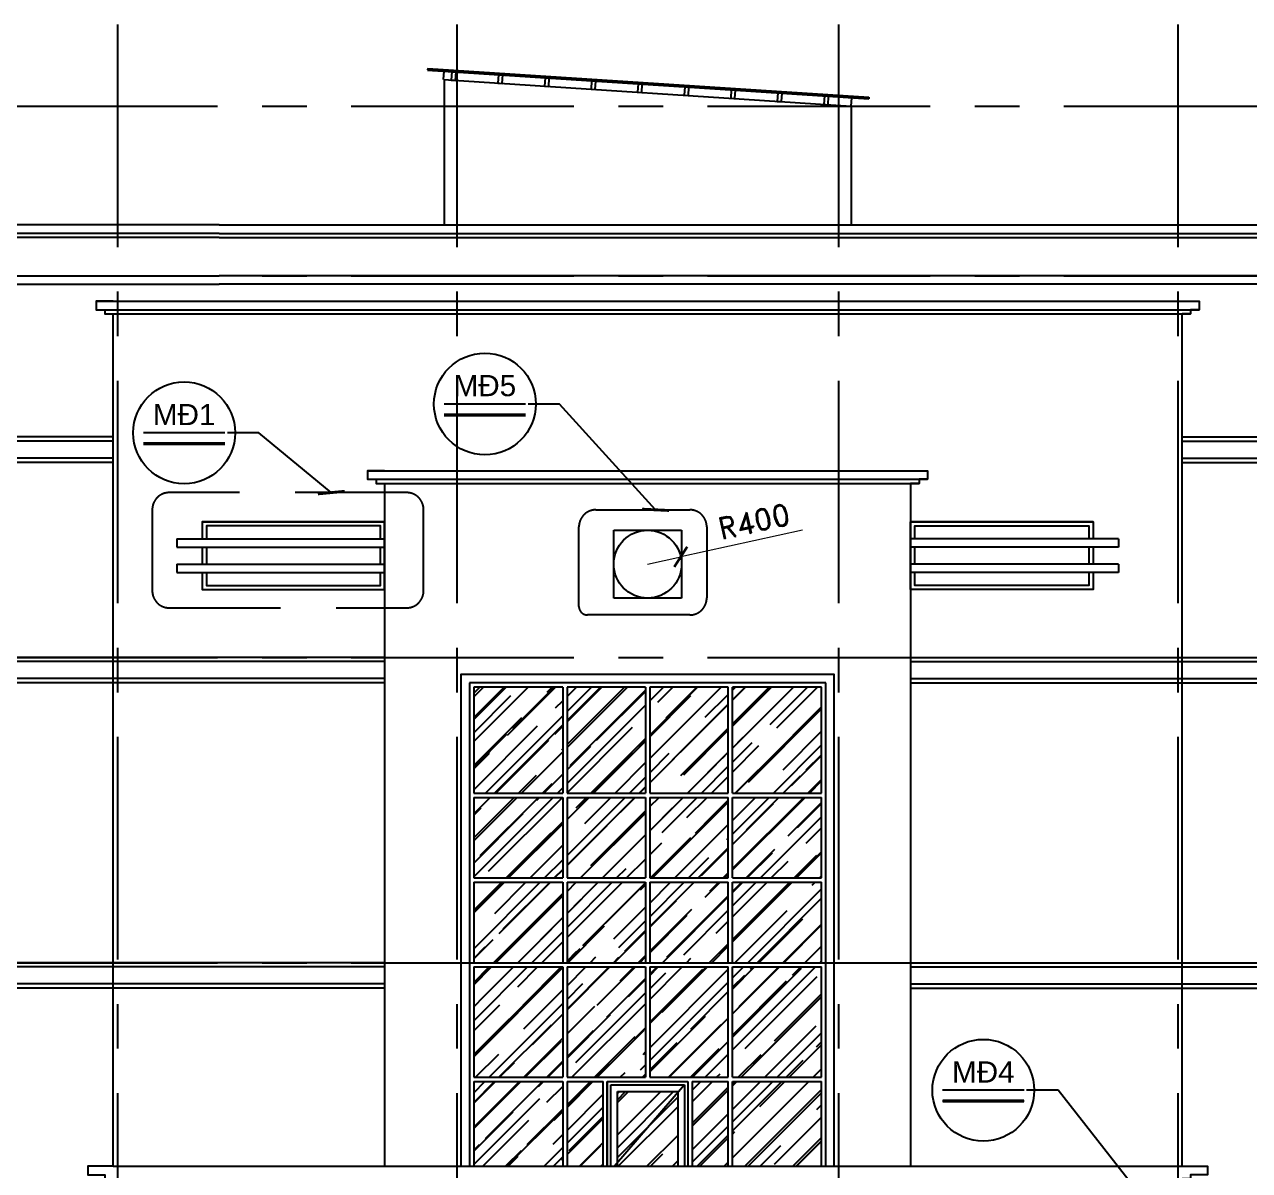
# Model space of a CAD drawing. Header units: inches. Extents: x 452443 to 881249, y 975131 to 1198310.
# Drawn here: x 567340 to 581779, y 1041660 to 1055174 of the extents above; entities that cross this region are included whole.
import ezdxf

# ---------------------------------------------------------------- set-up
doc = ezdxf.new("R2010")
doc.units = ezdxf.units.IN
doc.header["$LTSCALE"] = 3.5
doc.header["$MEASUREMENT"] = 0
doc.linetypes.add('CENTER', pattern=[2, 1.25, -0.25, 0.25, -0.25])
doc.linetypes.add('HIDDEN', pattern=[0.375, 0.25, -0.125])
for name, color, linetype in [('cot', 1, 'Continuous'), ('DOOR-84', 84, 'Continuous'), ('hatch', 4, 'Continuous'), ('hatch vl', 4, 'Continuous'), ('kich thuoc', 3, 'Continuous'), ('Mui ten', 9, 'Continuous'), ('Netthay_126', 126, 'Continuous'), ('thuocdo', 3, 'Continuous'), ('Truc', 252, 'Continuous')]:
    doc.layers.add(name, color=color, linetype=linetype)
doc.styles.add('chu 1', font='VHELVEN0.TTF')
doc.styles.add('CHUGHICHU', font='VTIMESN0.TTF')
doc.styles.add('romand', font='romand.shx')
doc.dimstyles.new('50', dxfattribs={"dimscale": 75, "dimtxt": 2.5, "dimasz": 30, "dimexe": 2, "dimexo": 0, "dimgap": 1, "dimtad": 1, "dimdec": 0, "dimdsep": 46, "dimtxsty": 'CHUGHICHU', "dimblk": 'ARCHTICK', "dimcen": 1.5, "dimdle": 2, "dimclrd": 256, "dimclre": 256, "dimclrt": 7, "dimadec": 0, "dimazin": 0, "dimtfac": 1, "dimtdec": 0, "dimtofl": 0, "dimtmove": 2, "dimatfit": 3, "dimldrblk": 'ARCHTICK', "dimfxl": 1, "dimtolj": 1, "dimtzin": 0, "dimlwd": -1, "dimlwe": -1, "dimarcsym": 0})
doc.dimstyles.new('TL100', dxfattribs={"dimscale": 100, "dimtxt": 2.5, "dimasz": 2, "dimexe": 2, "dimexo": 1, "dimgap": 1, "dimtad": 1, "dimdec": 0, "dimzin": 0, "dimdsep": 46, "dimtxsty": 'romand', "dimblk": 'ARCHTICK', "dimcen": 2, "dimdle": 2, "dimclrd": 256, "dimclre": 256, "dimclrt": 7, "dimadec": 0, "dimazin": 0, "dimtfac": 0.004, "dimtdec": 0, "dimtmove": 2, "dimatfit": 3, "dimfxl": 1, "dimtolj": 1, "dimtzin": 0, "dimlwd": 20, "dimlwe": 20, "dimarcsym": 1})
picture_1 = doc.add_image_def('image1.jpg', size_in_pixel=(400, 400))

# ---------------------------------------------------------------- blocks, each defined once
blk = doc.blocks.new('_ArchTick')
at = {"color": 0, "linetype": 'ByBlock', "const_width": 0.15}
blk.add_lwpolyline([(-0.5, -0.5), (0.5, 0.5)], dxfattribs=at)
blk = doc.blocks.new('*D2385')
at = {"layer": 'DEFPOINTS', "color": 0}
for p in [(575075, 1048896), (574685, 1048810)]:
    blk.add_point(p, dxfattribs=at)
at = {"layer": 'thuocdo', "linetype": 'Continuous', "lineweight": 20}
for p in [(576511, 1049209), (574685, 1048810)]:
    blk.add_line(p, (575075, 1048896), dxfattribs=at)
at = {"layer": 'thuocdo', "lineweight": 20, "xscale": 200, "yscale": 200, "zscale": 200, "rotation": 192.3168835172347}
blk.add_blockref('_ArchTick', (575075, 1048896), dxfattribs=at)
at = {"layer": 'thuocdo', "color": 7, "insert": (575940, 1049315), "char_height": 250, "attachment_point": 5, "rotation": 12.3169, "style": 'romand'}
blk.add_mtext('\\A1;R400', dxfattribs=at)
blk = doc.blocks.new('*U1457')
at = {"layer": 'hatch'}
blk.add_lwpolyline([(287, -100), (337, -100), (337, 0), (287, 0)], close=True, dxfattribs=at)
blk = doc.blocks.new('*U1458')
at = {"layer": 'cot', "color": 0, "linetype": 'ByBlock', "lineweight": -2, "rotation": 356.2686030007618}
for p in [(-457504, -873810), (-456955, -873846), (-456406, -873882), (-455857, -873918), (-455309, -873953), (-454760, -873989), (-454211, -874025), (-453662, -874061), (-453113, -874097)]:
    blk.add_blockref('*U1457', p, dxfattribs=at)

msp = doc.modelspace()

# ---------------------------------------------------------------- hatches: boundary and pattern name
at = {"layer": 'hatch'}
h = msp.add_hatch(dxfattribs=at)
h.set_pattern_fill('AR-RROOF', color=256, scale=400, angle=45)
h.set_pattern_definition([(45, (1167822.7, 1928446.5), (339.41125, 905.09668), [6000, -800, 2000, -400]), (45, (1168057.47, 1928964.1), (-659.02352, 93.3381), [1200, -132, 2400, -300]), (45, (1167723.7, 1928828.33), (1281.27749, 1660.28672), [3200, -560, 1600, -400])])
h.paths.add_polyline_path([(575039.9, 1042577.2), (574329.9, 1041750.2), (574329.9, 1041710.4), (575039.9, 1041710.4)])
h.paths.add_polyline_path([(575039.9, 1042577.2), (575039.9, 1042590.4), (574329.9, 1042590.4), (574329.9, 1041750.2)])
at = {"layer": 'hatch vl'}
h = msp.add_hatch(dxfattribs=at)
h.set_pattern_fill('AR-RROOF,_O', color=256, scale=300, angle=45)
h.set_pattern_definition([(45, (741166.62, 1080436.48), (254.55844, 678.8225), [4500, -600, 1500, -300]), (45, (741342.7, 1080824.7), (-494.2676, 70.0036), [900, -99, 1800, -225]), (45, (741092.37, 1080722.86), (960.95812, 1245.21504), [2400, -420, 1200, -300])])
h.paths.add_polyline_path([(573684.9, 1042710.4), (572634.9, 1042710.4), (572634.9, 1041710.4), (573684.9, 1041710.4)])
h.paths.add_polyline_path([(574159.9, 1042710.4), (573734.9, 1042710.4), (573734.9, 1041710.4), (574159.9, 1041710.4)])
h.paths.add_polyline_path([(575634.9, 1042710.4), (575209.9, 1042710.4), (575209.9, 1041710.4), (575634.9, 1041710.4)])
h.paths.add_polyline_path([(576734.9, 1042710.4), (575684.9, 1042710.4), (575684.9, 1041710.4), (576734.9, 1041710.4)])
h.paths.add_polyline_path([(573684.9, 1044060.4), (572634.9, 1044060.4), (572634.9, 1042760.4), (573684.9, 1042760.4)])
h.paths.add_polyline_path([(574659.9, 1044060.4), (573734.9, 1044060.4), (573734.9, 1042760.4), (574659.9, 1042760.4)])
h.paths.add_polyline_path([(575634.9, 1044060.4), (574709.9, 1044060.4), (574709.9, 1042760.4), (575634.9, 1042760.4)])
h.paths.add_polyline_path([(576734.9, 1044060.4), (575684.9, 1044060.4), (575684.9, 1042760.4), (576734.9, 1042760.4)])
h.paths.add_polyline_path([(573684.9, 1045060.4), (572634.9, 1045060.4), (572634.9, 1044110.4), (573684.9, 1044110.4)])
h.paths.add_polyline_path([(574659.9, 1045060.4), (573734.9, 1045060.4), (573734.9, 1044110.4), (574659.9, 1044110.4)])
h.paths.add_polyline_path([(575634.9, 1045060.4), (574709.9, 1045060.4), (574709.9, 1044110.4), (575634.9, 1044110.4)])
h.paths.add_polyline_path([(576734.9, 1045060.4), (575684.9, 1045060.4), (575684.9, 1044110.4), (576734.9, 1044110.4)])
h.paths.add_polyline_path([(576734.9, 1046060.4), (575684.9, 1046060.4), (575684.9, 1045110.4), (576734.9, 1045110.4)])
h.paths.add_polyline_path([(575634.9, 1046060.4), (574709.9, 1046060.4), (574709.9, 1045110.4), (575634.9, 1045110.4)])
h.paths.add_polyline_path([(574659.9, 1046060.4), (573734.9, 1046060.4), (573734.9, 1045110.4), (574659.9, 1045110.4)])
h.paths.add_polyline_path([(573684.9, 1046060.4), (572634.9, 1046060.4), (572634.9, 1045110.4), (573684.9, 1045110.4)])
h.paths.add_polyline_path([(573684.9, 1047360.4), (572634.9, 1047360.4), (572634.9, 1046110.4), (573684.9, 1046110.4)])
h.paths.add_polyline_path([(574659.9, 1047360.4), (573734.9, 1047360.4), (573734.9, 1046110.4), (574659.9, 1046110.4)])
h.paths.add_polyline_path([(575634.9, 1047360.4), (574709.9, 1047360.4), (574709.9, 1046110.4), (575634.9, 1046110.4)])
h.paths.add_polyline_path([(576734.9, 1047360.4), (575684.9, 1047360.4), (575684.9, 1046110.4), (576734.9, 1046110.4)])

# ---------------------------------------------------------------- linework, layer by layer
at = {"linetype": 'HIDDEN', "ltscale": 1500}
for points in [[(569045.9, 1048294.9), (571844.3, 1048294.9, 0.4142136), (572044.3, 1048494.9), (572044.3, 1049453.9, 0.4142136), (571844.3, 1049653.9), (569045.9, 1049653.9, 0.4142136), (568845.9, 1049453.9), (568845.9, 1048494.9, 0.4142136)], [(574075.2, 1049450.8), (575181.9, 1049450.8, -0.4142136), (575381.9, 1049250.8), (575381.9, 1048411.1, -0.4142136), (575181.9, 1048211.1), (573975.2, 1048211.1, -0.4142136), (573875.2, 1048311.1), (573875.2, 1049250.8, -0.4142136)]]:
    msp.add_lwpolyline(points, format="xyb", close=True, dxfattribs=at)
for centre in [(572766.6, 1050698.6), (569222.1, 1050358.8), (578641.5, 1042607.1)]:
    msp.add_circle(centre, 600)
at = {"layer": 'DOOR-84'}
for p, q in [((576784.9, 1047410.4), (572584.9, 1047410.4)), ((572584.9, 1047410.4), (572584.9, 1041710.4)), ((573684.9, 1047360.4), (572634.9, 1047360.4)), ((572634.9, 1047360.4), (572634.9, 1046110.4)), ((573684.9, 1047360.4), (573684.9, 1046110.4)), ((574659.9, 1047360.4), (573734.9, 1047360.4)), ((573734.9, 1047360.4), (573734.9, 1046110.4)), ((575634.9, 1047360.4), (574709.9, 1047360.4)), ((575634.9, 1046110.4), (575634.9, 1047360.4)), ((575684.9, 1046110.4), (575684.9, 1047360.4)), ((576734.9, 1047360.4), (575684.9, 1047360.4)), ((576734.9, 1046110.4), (576734.9, 1047360.4)), ((576784.9, 1041710.4), (576784.9, 1047410.4)), ((572634.9, 1046110.4), (573684.9, 1046110.4)), ((572634.9, 1046060.4), (573684.9, 1046060.4)), ((572634.9, 1046060.4), (572634.9, 1045110.4)), ((573684.9, 1046060.4), (573684.9, 1045110.4)), ((573734.9, 1046110.4), (574659.9, 1046110.4)), ((573734.9, 1046060.4), (574659.9, 1046060.4)), ((573734.9, 1046060.4), (573734.9, 1045110.4)), ((574709.9, 1046110.4), (575634.9, 1046110.4)), ((574709.9, 1046060.4), (575634.9, 1046060.4)), ((575634.9, 1045110.4), (575634.9, 1046060.4)), ((575684.9, 1046110.4), (576734.9, 1046110.4)), ((575684.9, 1046060.4), (576734.9, 1046060.4)), ((575684.9, 1045110.4), (575684.9, 1046060.4)), ((576734.9, 1045110.4), (576734.9, 1046060.4)), ((572634.9, 1045110.4), (573684.9, 1045110.4)), ((572634.9, 1045060.4), (573684.9, 1045060.4)), ((572634.9, 1045060.4), (572634.9, 1044110.4)), ((573684.9, 1045060.4), (573684.9, 1044110.4)), ((573734.9, 1045110.4), (574659.9, 1045110.4)), ((573734.9, 1045060.4), (574659.9, 1045060.4)), ((573734.9, 1045060.4), (573734.9, 1044110.4)), ((574709.9, 1045110.4), (575634.9, 1045110.4)), ((574709.9, 1045060.4), (575634.9, 1045060.4)), ((575634.9, 1044110.4), (575634.9, 1045060.4)), ((575684.9, 1045110.4), (576734.9, 1045110.4)), ((575684.9, 1045060.4), (576734.9, 1045060.4)), ((575684.9, 1044110.4), (575684.9, 1045060.4)), ((576734.9, 1044110.4), (576734.9, 1045060.4)), ((572634.9, 1044110.4), (573684.9, 1044110.4)), ((572634.9, 1044060.4), (573684.9, 1044060.4)), ((572634.9, 1044060.4), (572634.9, 1042760.4)), ((573684.9, 1044060.4), (573684.9, 1042760.4)), ((573734.9, 1044110.4), (574659.9, 1044110.4)), ((573734.9, 1044060.4), (574659.9, 1044060.4)), ((573734.9, 1044060.4), (573734.9, 1042760.4)), ((574709.9, 1044110.4), (575634.9, 1044110.4)), ((574709.9, 1044060.4), (575634.9, 1044060.4)), ((575634.9, 1042760.4), (575634.9, 1044060.4)), ((575684.9, 1044110.4), (576734.9, 1044110.4)), ((575684.9, 1044060.4), (576734.9, 1044060.4)), ((575684.9, 1042760.4), (575684.9, 1044060.4)), ((576734.9, 1042760.4), (576734.9, 1044060.4)), ((572634.9, 1042760.4), (573684.9, 1042760.4)), ((572634.9, 1042710.4), (573684.9, 1042710.4)), ((572634.9, 1042710.4), (572634.9, 1041710.4)), ((573684.9, 1042710.4), (573684.9, 1041710.4)), ((573734.9, 1042760.4), (574659.9, 1042760.4)), ((573734.9, 1042710.4), (574159.9, 1042710.4)), ((573734.9, 1042710.4), (573734.9, 1041710.4)), ((574159.9, 1041710.4), (574159.9, 1042710.4)), ((574209.9, 1042710.4), (575159.9, 1042710.4)), ((574209.9, 1042710.4), (574209.9, 1041710.4)), ((574209.9, 1041710.4), (574209.9, 1042710.4)), ((574209.9, 1042710.4), (575159.9, 1042710.4)), ((574709.9, 1042760.4), (575634.9, 1042760.4)), ((575159.9, 1042710.4), (575159.9, 1041710.4)), ((575209.9, 1042710.4), (575634.9, 1042710.4)), ((575209.9, 1042710.4), (575209.9, 1041710.4)), ((575634.9, 1041710.4), (575634.9, 1042710.4)), ((575684.9, 1042760.4), (576734.9, 1042760.4)), ((575684.9, 1042710.4), (576734.9, 1042710.4)), ((575684.9, 1041710.4), (575684.9, 1042710.4)), ((576734.9, 1041710.4), (576734.9, 1042710.4)), ((574249.9, 1041710.4), (574249.9, 1042670.4)), ((574249.9, 1042670.4), (575119.9, 1042670.4)), ((574329.9, 1041710.4), (574329.9, 1042590.4)), ((574329.9, 1042590.4), (575039.9, 1042590.4)), ((575039.9, 1042590.4), (575039.9, 1041710.4)), ((575119.9, 1042670.4), (575119.9, 1041710.4))]:
    msp.add_line(p, q, dxfattribs=at)
for points in [[(569434.9, 1049310.4), (571584.5, 1049310.4)], [(569434.9, 1048710.4), (569434.9, 1048510.4), (571584.5, 1048510.4), (571584.5, 1049310.4), (569434.9, 1049310.4), (569434.9, 1049110.4)], [(571534.5, 1049110.4), (571534.5, 1049260.4), (569484.9, 1049260.4), (569484.9, 1049110.4)], [(579934.9, 1049310.4), (577785.2, 1049310.4)], [(579934.9, 1048710.4), (579934.9, 1048510.4), (577785.2, 1048510.4), (577785.2, 1049310.4), (579934.9, 1049310.4), (579934.9, 1049110.4)], [(577835.2, 1049110.4), (577835.2, 1049260.4), (579884.9, 1049260.4), (579884.9, 1049110.4)], [(569434.9, 1049010.4), (569434.9, 1048810.4)], [(569484.9, 1049010.4), (569484.9, 1048810.4)], [(571534.5, 1048810.4), (571534.5, 1049010.4)], [(577835.2, 1048810.4), (577835.2, 1049010.4)], [(579884.9, 1049010.4), (579884.9, 1048810.4)], [(579934.9, 1049010.4), (579934.9, 1048810.4)], [(569484.9, 1048710.4), (569484.9, 1048560.4), (571534.5, 1048560.4), (571534.5, 1048710.4)], [(579884.9, 1048710.4), (579884.9, 1048560.4), (577835.2, 1048560.4), (577835.2, 1048710.4)], [(569934.9, 1048510.4), (571584.5, 1048510.4)], [(579934.9, 1048510.4), (577785.2, 1048510.4)], [(574659.9, 1047360.4), (574659.9, 1046110.4)], [(574709.9, 1047360.4), (574709.9, 1046110.4)], [(574659.9, 1046060.4), (574659.9, 1045110.4)], [(574709.9, 1046060.4), (574709.9, 1045110.4)], [(574659.9, 1045060.4), (574659.9, 1044110.4)], [(574709.9, 1045060.4), (574709.9, 1044110.4)], [(574659.9, 1044060.4), (574659.9, 1042760.4)], [(574709.9, 1044060.4), (574709.9, 1042760.4)], [(573734.9, 1042710.4), (574159.9, 1042710.4)], [(574209.9, 1042710.4), (575159.9, 1042710.4)], [(575209.9, 1042710.4), (575634.9, 1042710.4)], [(575119.9, 1042670.4), (574295.7, 1041710.4)]]:
    msp.add_lwpolyline(points, dxfattribs=at)
at = {"layer": 'hatch vl'}
for points in [[(568384.9, 1050310.4), (567034.9, 1050310.4)], [(568384.9, 1050260.4), (567034.9, 1050260.4)], [(580984.9, 1050310.4), (582334.9, 1050310.4)], [(580984.9, 1050260.4), (582334.9, 1050260.4)], [(568384.9, 1050060.4), (567034.9, 1050060.4)], [(580984.9, 1050060.4), (582334.9, 1050060.4)], [(568384.9, 1050010.4), (567034.9, 1050010.4)], [(580984.9, 1050010.4), (582334.9, 1050010.4)], [(571584.5, 1047710.4), (567034.9, 1047710.4)], [(571584.5, 1047660.4), (567034.9, 1047660.4)], [(577785.2, 1047710.4), (582334.9, 1047710.4)], [(577785.2, 1047660.4), (582334.9, 1047660.4)], [(571584.5, 1047460.4), (567034.9, 1047460.4)], [(577785.2, 1047460.4), (582334.9, 1047460.4)], [(571584.5, 1047410.4), (567034.9, 1047410.4)], [(577785.2, 1047410.4), (582334.9, 1047410.4)], [(571584.5, 1044110.4), (567034.9, 1044110.4)], [(571584.5, 1044060.4), (567034.9, 1044060.4)], [(577785.2, 1044110.4), (582334.9, 1044110.4)], [(577785.2, 1044060.4), (582334.9, 1044060.4)], [(571584.5, 1043860.4), (567034.9, 1043860.4)], [(577785.2, 1043860.4), (582334.9, 1043860.4)], [(571584.5, 1043810.4), (567034.9, 1043810.4)], [(577785.2, 1043810.4), (582334.9, 1043810.4)]]:
    msp.add_lwpolyline(points, dxfattribs=at)
at = {"layer": 'kich thuoc', "const_width": 40}
for points in [[(572286.6, 1050570.3), (573246.6, 1050570.3)], [(568742.1, 1050230.5), (569702.1, 1050230.5)], [(578161.4, 1042478.8), (579121.5, 1042478.8)]]:
    msp.add_lwpolyline(points, dxfattribs=at)
at = {"layer": 'Mui ten'}
for p, q in [((573246.6, 1050698.6), (572286.6, 1050698.6)), ((573246.6, 1050570.3), (572286.6, 1050570.3)), ((569702.1, 1050358.8), (568742.1, 1050358.8)), ((569702.1, 1050230.5), (568742.1, 1050230.5)), ((579121.5, 1042607.1), (578161.4, 1042607.1)), ((579121.5, 1042478.8), (578161.4, 1042478.8))]:
    msp.add_line(p, q, dxfattribs=at)
at = {"layer": 'Netthay_126'}
for p, q in [((569634.9, 1052710.4), (559634.9, 1052710.4)), ((569634.9, 1052660.4), (559734.9, 1052660.4)), ((569634.9, 1052710.4), (589734.9, 1052710.4)), ((569634.9, 1052660.4), (589634.9, 1052660.4)), ((568184.9, 1051910.4), (581184.9, 1051910.4)), ((568184.9, 1051810.4), (581184.9, 1051810.4)), ((568284.9, 1051760.4), (581084.9, 1051760.4)), ((568384.9, 1041710.4), (568384.9, 1051760.4)), ((580984.9, 1041710.4), (580984.9, 1051760.4)), ((571384.5, 1049910.4), (577985.2, 1049910.4)), ((571384.5, 1049810.4), (577985.2, 1049810.4)), ((571484.5, 1049760.4), (577885.2, 1049760.4)), ((571584.5, 1049760.4), (571584.5, 1041710.4)), ((571584.5, 1049760.4), (577785.2, 1049760.4)), ((577785.2, 1049760.4), (577785.2, 1041710.4)), ((577785.2, 1049760.4), (577785.2, 1041710.4)), ((569434.9, 1049010.4), (569434.9, 1048810.4)), ((579934.9, 1049010.4), (579934.9, 1048810.4))]:
    msp.add_line(p, q, dxfattribs=at)
for points in [[(572092.7, 1054656.2), (572091.4, 1054636.3)], [(572091.4, 1054636.3), (577291.4, 1054297.1)], [(572092.7, 1054656.2), (577292.7, 1054317.1)], [(572280.5, 1054523.7), (572287, 1054623.5)], [(572280.5, 1054523.7), (577084.9, 1054210.4)], [(572284.9, 1054523.4), (572284.9, 1052810.4)], [(577084.9, 1054210.4), (577091.4, 1054310.2)], [(577292.7, 1054317.1), (577291.4, 1054297.1)], [(577084.9, 1054210.4), (577084.9, 1052810.4)], [(569634.9, 1052810.4), (559634.9, 1052810.4), (559634.9, 1052710.4)], [(569634.9, 1052810.4), (589734.9, 1052810.4), (589734.9, 1052710.4)], [(560234.9, 1052210.4), (569634.9, 1052210.4)], [(589134.9, 1052210.4), (569634.9, 1052210.4)], [(560234.9, 1052110.4), (569634.9, 1052110.4)], [(589134.9, 1052110.4), (569634.9, 1052110.4)], [(568384.9, 1051910.4), (568184.9, 1051910.4), (568184.9, 1051810.4), (568284.9, 1051810.4), (568284.9, 1051760.4), (568384.9, 1051760.4)], [(580984.9, 1051910.4), (581184.9, 1051910.4), (581184.9, 1051810.4), (581084.9, 1051810.4), (581084.9, 1051760.4), (580984.9, 1051760.4)], [(571584.5, 1049910.4), (571384.5, 1049910.4), (571384.5, 1049810.4), (571484.5, 1049810.4), (571484.5, 1049760.4), (571584.5, 1049760.4)], [(577785.2, 1049910.4), (577985.2, 1049910.4), (577985.2, 1049810.4), (577885.2, 1049810.4), (577885.2, 1049760.4), (577785.2, 1049760.4)], [(569134.9, 1049110.4), (571584.5, 1049110.4)], [(569134.9, 1049110.4), (569134.9, 1049010.4)], [(580234.9, 1049110.4), (577785.2, 1049110.4)], [(580234.9, 1049110.4), (580234.9, 1049010.4)], [(569134.9, 1049010.4), (571584.5, 1049010.4)], [(580234.9, 1049010.4), (577785.2, 1049010.4)], [(569134.9, 1048810.4), (571584.5, 1048810.4)], [(569134.9, 1048810.4), (569134.9, 1048710.4)], [(580234.9, 1048810.4), (577785.2, 1048810.4)], [(580234.9, 1048810.4), (580234.9, 1048710.4)], [(569134.9, 1048710.4), (571584.5, 1048710.4)], [(580234.9, 1048710.4), (577785.2, 1048710.4)], [(576884.9, 1041710.4), (576884.9, 1047510.4), (572484.9, 1047510.4), (572484.9, 1041710.4)], [(568384.9, 1041710.4), (568084.9, 1041710.4), (568084.9, 1041610.4), (568284.9, 1041610.4), (568284.9, 1041560.4), (568384.9, 1041560.4)], [(568384.9, 1041710.4), (580984.9, 1041710.4)], [(580984.9, 1041710.4), (581284.9, 1041710.4), (581284.9, 1041610.4), (581084.9, 1041610.4), (581084.9, 1041560.4), (580984.9, 1041560.4)]]:
    msp.add_lwpolyline(points, dxfattribs=at)
msp.add_circle((574684.7, 1048810.4), 400, dxfattribs=at)
at = {"layer": 'Truc', "linetype": 'CENTER', "ltscale": 600}
msp.add_line((568434.9, 1055173.5), (568434.9, 1032476.1), dxfattribs=at)
for points in [[(572434.9, 1055173.5), (572434.9, 1032428.6)], [(576934.9, 1055173.5), (576934.9, 1032476.1)], [(580934.9, 1055173.5), (580934.9, 1032476.1)], [(558591.5, 1054210.4), (592145.6, 1054210.4)], [(558591.5, 1052210.4), (592145.6, 1052210.4)], [(558591.5, 1047710.4), (592145.6, 1047710.4)], [(558591.5, 1044110.4), (592145.6, 1044110.4)]]:
    msp.add_lwpolyline(points, dxfattribs=at)

# ---------------------------------------------------------------- block references
at = {"layer": 'cot'}
msp.add_blockref('*U1458', (1029595.2, 1928446.5), dxfattribs=at)

# ---------------------------------------------------------------- texts
at = {"char_height": 250, "width": 647.539, "attachment_point": 5, "style": 'chu 1'}
for s, insert in [('MÑ5', (572766.6, 1050913.9)), ('MÑ1 ', (569222.1, 1050574.1)), ('MÑ4', (578641.5, 1042822.4))]:
    msp.add_mtext(s, dxfattribs=dict(at, insert=insert))

# ---------------------------------------------------------------- dimensions: what is measured, and where the dimension line sits
at = {"layer": 'thuocdo'}
dim = msp.add_radius_dim(center=(574684.7, 1048810.4), mpoint=(575075.5, 1048895.7), dimstyle='TL100', dxfattribs=at)
dim.commit()
dim.dimension.update_dxf_attribs({"geometry": '*D2385', "text_midpoint": (575940.5, 1049314.9)})

# ---------------------------------------------------------------- pictures from other files: only their frames are drawn
at = {"layer": 'Netthay_126'}
image = msp.add_image(picture_1, insert=(574284.7, 1048410.4), size_in_units=(800, 800), dxfattribs=at)
image.dxf.flags = 7

# ---------------------------------------------------------------- leaders
for points in [[(574779, 1049450.8), (573647.9, 1050698.6), (573276.6, 1050698.6)], [(570955.8, 1049653.9), (570103.5, 1050358.8), (569732.1, 1050358.8)], [(580719.9, 1041080), (579522.8, 1042607.1), (579151.5, 1042607.1)]]:
    msp.add_leader(points, dimstyle='50', override={"dimasz": 3, "dimtad": 0})

doc.saveas('drawing.dxf')
